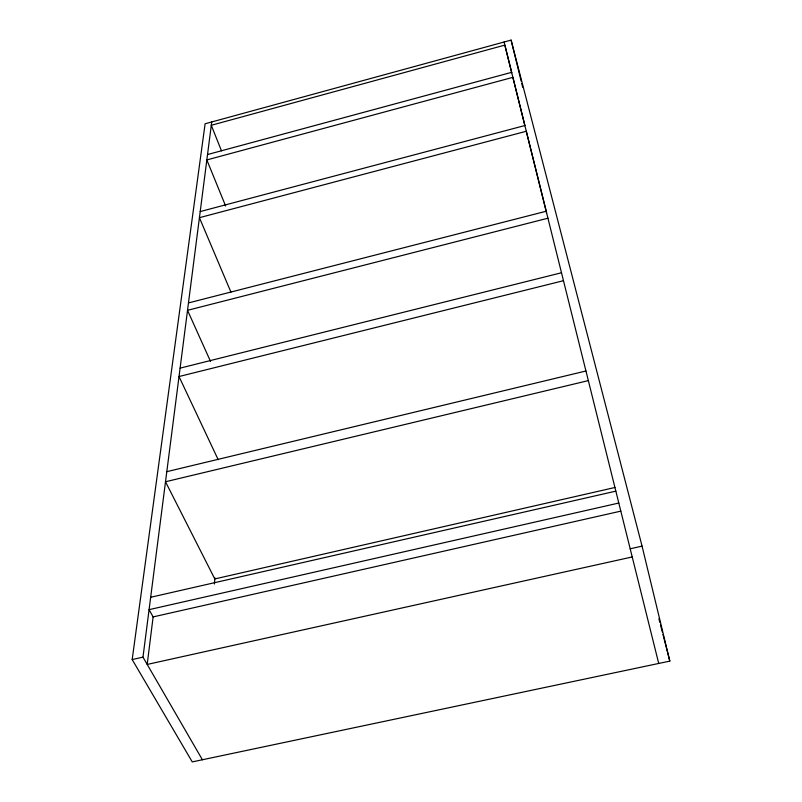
<?xml version="1.0" encoding="UTF-8"?>
<svg xmlns="http://www.w3.org/2000/svg" width="802" height="802" viewBox="0 0 802 802"><rect width="100%" height="100%" fill="white"/><g stroke="black" fill="none" stroke-linecap="round" stroke-linejoin="round"><path stroke-width="1.2" d="M214.405 584.006L214.906 577.771M202.395 759.755L142.977 657.149L211.718 121.964M132.18 659.555L205.111 123.769L511.095 40.1L642.061 546.142L669.82 661.109L192.249 761.9L132.18 659.555L142.977 657.149M207.528 154.545L511.636 72.33M200.209 211.568L524.869 125.543M188.47 302.925L546.192 211.247M547.926 218.214L187.518 310.324L210.565 361.502M180.099 368.138L561.5 272.76M563.475 280.7L179.016 376.539L218.194 459.696M166.806 471.666L585.941 370.995M588.337 380.609L165.503 481.761L214.816 578.934L614.933 487.486M150.666 597.279L615.836 491.145M618.793 503.044L149.082 609.66L153.332 617.289M620.808 511.135L153.122 616.908L147.197 664.437L632.207 556.959M630.172 548.789L642.061 546.142M230.936 292.118L199.417 217.683L526.292 131.267L546.563 212.7M225.643 206.034L206.836 159.929L512.879 77.343L524.839 125.373M221.482 150.846L211.287 125.282L504.859 45.092L511.746 72.792M658.913 618.723L659.846 622.362M660.467 624.778L662.342 632.046M662.963 634.462L669.82 661.109M504.087 42.015L658.723 663.454M511.095 40.1L521.18 81.182M521.771 83.598L522.653 87.228"/></g></svg>
